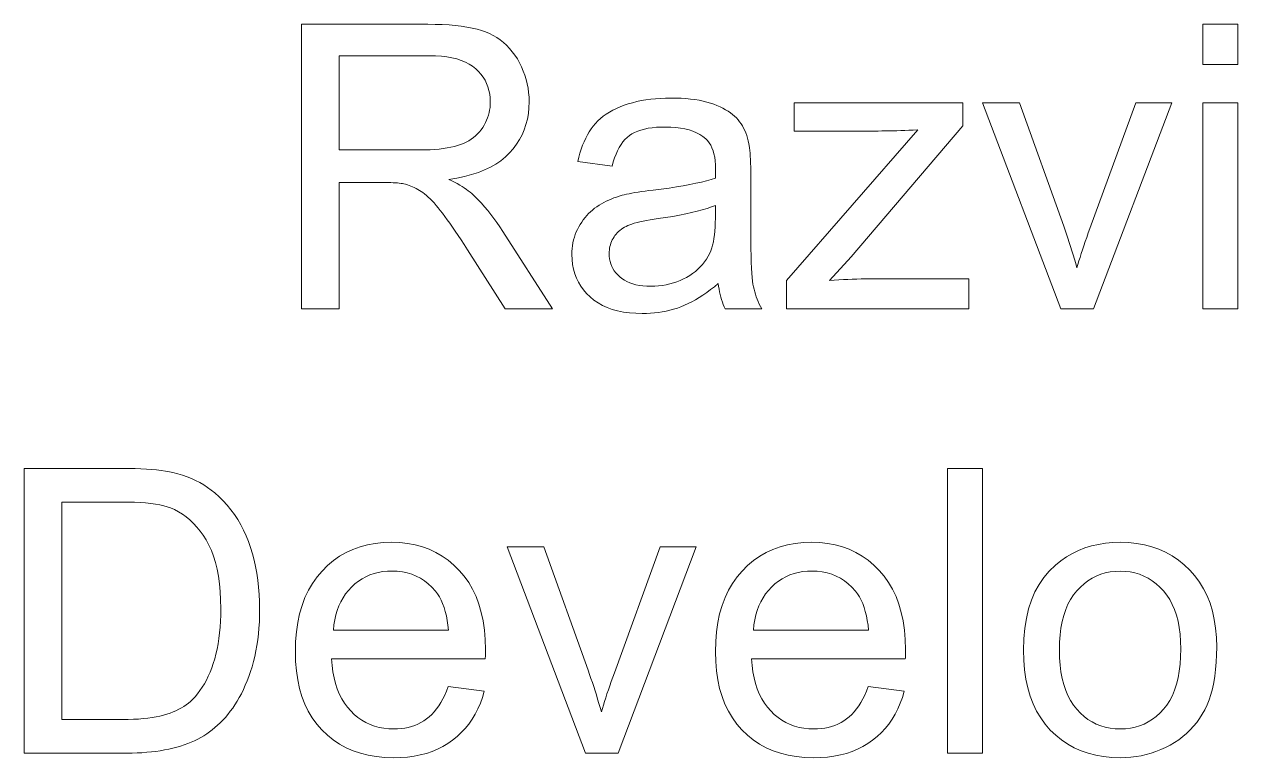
# Model space of a CAD drawing. Extents: x 0 to 297, y 0 to 420.
# Drawn here: x 200.24 to 213.03, y 386.85 to 394.58 of the extents above; entities that cross this region are included whole.
import ezdxf

# ---------------------------------------------------------------- set-up
doc = ezdxf.new("R2010")
doc.units = 0

msp = doc.modelspace()

# ---------------------------------------------------------------- linework, layer by layer
at = {"color": 7, "lineweight": 13}
for points in [[(203.164, 391.578), (203.164, 394.578), (204.494, 394.578), (204.572, 394.577), (204.647, 394.575), (204.718, 394.571), (204.784, 394.565), (204.847, 394.558), (204.906, 394.549), (204.961, 394.538), (205.013, 394.526), (205.06, 394.512), (205.104, 394.497), (205.145, 394.48), (205.184, 394.46), (205.222, 394.437), (205.258, 394.413), (205.292, 394.385), (205.324, 394.356), (205.355, 394.323), (205.384, 394.289), (205.412, 394.251), (205.438, 394.212), (205.461, 394.17), (205.482, 394.128), (205.501, 394.085), (205.517, 394.041), (205.531, 393.996), (205.542, 393.951), (205.551, 393.904), (205.557, 393.857), (205.561, 393.808), (205.562, 393.759), (205.56, 393.697), (205.554, 393.636), (205.544, 393.577), (205.529, 393.52), (205.511, 393.465), (205.488, 393.412), (205.461, 393.362), (205.43, 393.313), (205.395, 393.266), (205.356, 393.221), (205.312, 393.179), (205.264, 393.14), (205.211, 393.104), (205.154, 393.072), (205.093, 393.042), (205.027, 393.016), (204.956, 392.993), (204.881, 392.973), (204.801, 392.956), (204.717, 392.943), (204.748, 392.928), (204.777, 392.913), (204.805, 392.898), (204.831, 392.883), (204.856, 392.868), (204.879, 392.853), (204.901, 392.838), (204.921, 392.823), (204.94, 392.808), (204.957, 392.793), (204.991, 392.761), (205.026, 392.726), (205.059, 392.691), (205.093, 392.653), (205.126, 392.614), (205.159, 392.573), (205.191, 392.531), (205.223, 392.487), (205.255, 392.442), (205.286, 392.394), (205.808, 391.578), (205.309, 391.578), (204.912, 392.202), (204.877, 392.255), (204.845, 392.305), (204.813, 392.353), (204.782, 392.398), (204.753, 392.44), (204.725, 392.481), (204.698, 392.518), (204.673, 392.553), (204.648, 392.586), (204.625, 392.615), (204.603, 392.643), (204.581, 392.669), (204.56, 392.694), (204.539, 392.716), (204.518, 392.737), (204.499, 392.756), (204.479, 392.774), (204.46, 392.79), (204.442, 392.804), (204.424, 392.816), (204.406, 392.827), (204.388, 392.838), (204.37, 392.847), (204.352, 392.856), (204.334, 392.865), (204.316, 392.872), (204.297, 392.879), (204.279, 392.885), (204.261, 392.891), (204.242, 392.896), (204.228, 392.899), (204.212, 392.901), (204.194, 392.903), (204.175, 392.905), (204.153, 392.907), (204.13, 392.908), (204.106, 392.909), (204.079, 392.91), (204.051, 392.91), (204.021, 392.91), (203.561, 392.91), (203.561, 391.578)], [(212.661, 394.154), (212.661, 394.578), (213.03, 394.578), (213.03, 394.154)], [(203.561, 393.254), (204.414, 393.254), (204.468, 393.254), (204.518, 393.256), (204.567, 393.259), (204.613, 393.263), (204.657, 393.268), (204.698, 393.274), (204.737, 393.281), (204.774, 393.29), (204.808, 393.299), (204.84, 393.31), (204.87, 393.322), (204.898, 393.335), (204.925, 393.35), (204.951, 393.366), (204.975, 393.383), (204.998, 393.402), (205.019, 393.422), (205.038, 393.443), (205.057, 393.466), (205.073, 393.49), (205.088, 393.515), (205.102, 393.541), (205.114, 393.566), (205.124, 393.593), (205.133, 393.619), (205.14, 393.647), (205.146, 393.674), (205.15, 393.702), (205.152, 393.731), (205.153, 393.759), (205.152, 393.801), (205.147, 393.841), (205.139, 393.88), (205.128, 393.918), (205.114, 393.953), (205.098, 393.988), (205.077, 394.02), (205.054, 394.051), (205.028, 394.081), (204.999, 394.109), (204.966, 394.135), (204.93, 394.159), (204.89, 394.179), (204.846, 394.197), (204.799, 394.212), (204.749, 394.224), (204.695, 394.234), (204.637, 394.241), (204.575, 394.245), (204.511, 394.246), (203.561, 394.246)], [(207.556, 391.846), (207.515, 391.812), (207.474, 391.781), (207.434, 391.751), (207.394, 391.723), (207.355, 391.698), (207.316, 391.674), (207.277, 391.653), (207.238, 391.633), (207.2, 391.616), (207.162, 391.6), (207.124, 391.587), (207.085, 391.575), (207.046, 391.564), (207.006, 391.555), (206.965, 391.547), (206.925, 391.54), (206.883, 391.535), (206.841, 391.532), (206.799, 391.53), (206.755, 391.529), (206.685, 391.531), (206.619, 391.536), (206.555, 391.545), (206.495, 391.557), (206.439, 391.573), (206.385, 391.592), (206.335, 391.615), (206.289, 391.641), (206.245, 391.671), (206.205, 391.704), (206.168, 391.74), (206.136, 391.778), (206.107, 391.818), (206.082, 391.859), (206.061, 391.903), (206.043, 391.949), (206.03, 391.996), (206.02, 392.046), (206.015, 392.097), (206.013, 392.151), (206.013, 392.183), (206.016, 392.214), (206.019, 392.244), (206.024, 392.274), (206.031, 392.304), (206.039, 392.333), (206.048, 392.361), (206.059, 392.389), (206.071, 392.416), (206.085, 392.443), (206.1, 392.468), (206.116, 392.493), (206.133, 392.517), (206.151, 392.54), (206.169, 392.561), (206.189, 392.582), (206.209, 392.602), (206.23, 392.62), (206.252, 392.638), (206.276, 392.654), (206.299, 392.67), (206.324, 392.685), (206.349, 392.699), (206.374, 392.712), (206.401, 392.724), (206.427, 392.736), (206.455, 392.747), (206.483, 392.757), (206.511, 392.767), (206.541, 392.775), (206.563, 392.781), (206.588, 392.786), (206.616, 392.792), (206.645, 392.798), (206.677, 392.803), (206.71, 392.809), (206.747, 392.814), (206.785, 392.82), (206.825, 392.825), (206.868, 392.83), (206.955, 392.841), (207.037, 392.852), (207.114, 392.864), (207.187, 392.876), (207.255, 392.889), (207.319, 392.902), (207.377, 392.915), (207.431, 392.929), (207.48, 392.943), (207.525, 392.957), (207.525, 392.972), (207.526, 392.985), (207.526, 392.998), (207.526, 393.009), (207.526, 393.019), (207.527, 393.028), (207.527, 393.036), (207.527, 393.043), (207.527, 393.049), (207.527, 393.053), (207.526, 393.097), (207.523, 393.138), (207.518, 393.176), (207.51, 393.212), (207.501, 393.245), (207.489, 393.276), (207.476, 393.303), (207.46, 393.328), (207.442, 393.351), (207.423, 393.371), (207.393, 393.394), (207.361, 393.416), (207.326, 393.434), (207.288, 393.45), (207.247, 393.464), (207.204, 393.475), (207.158, 393.484), (207.109, 393.49), (207.057, 393.494), (207.003, 393.495), (206.952, 393.495), (206.905, 393.492), (206.859, 393.487), (206.817, 393.481), (206.777, 393.473), (206.74, 393.463), (206.706, 393.451), (206.674, 393.437), (206.645, 393.422), (206.619, 393.404), (206.595, 393.385), (206.572, 393.362), (206.551, 393.337), (206.531, 393.309), (206.512, 393.278), (206.494, 393.245), (206.478, 393.208), (206.463, 393.169), (206.449, 393.127), (206.436, 393.082), (206.076, 393.131), (206.086, 393.177), (206.098, 393.22), (206.111, 393.262), (206.125, 393.302), (206.141, 393.34), (206.158, 393.377), (206.176, 393.411), (206.195, 393.444), (206.216, 393.475), (206.238, 393.505), (206.261, 393.532), (206.287, 393.559), (206.314, 393.584), (206.344, 393.608), (206.375, 393.63), (206.409, 393.652), (206.444, 393.672), (206.482, 393.69), (206.522, 393.708), (206.563, 393.724), (206.606, 393.738), (206.651, 393.751), (206.697, 393.763), (206.744, 393.773), (206.793, 393.781), (206.843, 393.788), (206.894, 393.793), (206.947, 393.797), (207.001, 393.8), (207.056, 393.8), (207.111, 393.8), (207.163, 393.798), (207.214, 393.794), (207.262, 393.79), (207.308, 393.784), (207.353, 393.777), (207.395, 393.768), (207.435, 393.758), (207.473, 393.747), (207.509, 393.735), (207.542, 393.721), (207.574, 393.707), (207.605, 393.693), (207.633, 393.677), (207.659, 393.661), (207.684, 393.644), (207.707, 393.627), (207.728, 393.608), (207.747, 393.59), (207.764, 393.57), (207.78, 393.55), (207.795, 393.528), (207.809, 393.506), (207.822, 393.482), (207.834, 393.458), (207.845, 393.432), (207.855, 393.406), (207.864, 393.378), (207.872, 393.349), (207.879, 393.319), (207.882, 393.299), (207.886, 393.276), (207.888, 393.249), (207.891, 393.22), (207.893, 393.187), (207.894, 393.152), (207.896, 393.113), (207.897, 393.072), (207.897, 393.027), (207.897, 392.98), (207.897, 392.489), (207.898, 392.39), (207.898, 392.298), (207.899, 392.214), (207.901, 392.138), (207.903, 392.069), (207.906, 392.008), (207.909, 391.954), (207.912, 391.908), (207.916, 391.87), (207.921, 391.839), (207.926, 391.812), (207.932, 391.785), (207.939, 391.758), (207.947, 391.732), (207.956, 391.706), (207.966, 391.68), (207.976, 391.654), (207.988, 391.628), (208.001, 391.603), (208.014, 391.578), (207.629, 391.578), (207.618, 391.601), (207.608, 391.625), (207.599, 391.65), (207.59, 391.676), (207.582, 391.702), (207.575, 391.729), (207.569, 391.757), (207.564, 391.786), (207.559, 391.816)], [(208.274, 391.578), (208.274, 391.877), (209.657, 393.465), (209.611, 393.462), (209.565, 393.46), (209.521, 393.458), (209.478, 393.457), (209.436, 393.456), (209.395, 393.454), (209.355, 393.454), (209.316, 393.453), (209.278, 393.453), (209.242, 393.452), (208.356, 393.452), (208.356, 393.751), (210.132, 393.751), (210.132, 393.508), (208.955, 392.128), (208.728, 391.877), (208.777, 391.88), (208.826, 391.883), (208.874, 391.886), (208.921, 391.888), (208.968, 391.891), (209.014, 391.892), (209.06, 391.893), (209.105, 391.894), (209.149, 391.895), (209.193, 391.895), (210.197, 391.895), (210.197, 391.578)], [(211.167, 391.578), (210.341, 393.751), (210.73, 393.751), (211.196, 392.45), (211.211, 392.407), (211.226, 392.365), (211.24, 392.322), (211.255, 392.278), (211.269, 392.235), (211.283, 392.191), (211.296, 392.147), (211.309, 392.102), (211.322, 392.057), (211.335, 392.012), (211.345, 392.047), (211.356, 392.083), (211.368, 392.121), (211.381, 392.16), (211.394, 392.201), (211.408, 392.243), (211.423, 392.287), (211.439, 392.331), (211.455, 392.378), (211.472, 392.425), (211.955, 393.751), (212.334, 393.751), (211.511, 391.578)], [(212.661, 391.578), (212.661, 393.751), (213.03, 393.751), (213.03, 391.578)], [(207.525, 392.669), (207.483, 392.653), (207.437, 392.637), (207.387, 392.622), (207.332, 392.607), (207.274, 392.593), (207.212, 392.579), (207.146, 392.566), (207.076, 392.553), (207.001, 392.541), (206.923, 392.53), (206.879, 392.523), (206.838, 392.516), (206.799, 392.509), (206.763, 392.502), (206.729, 392.495), (206.699, 392.487), (206.67, 392.48), (206.645, 392.472), (206.622, 392.464), (206.602, 392.456), (206.584, 392.447), (206.566, 392.438), (206.549, 392.428), (206.534, 392.417), (206.519, 392.405), (206.504, 392.393), (206.491, 392.38), (206.479, 392.366), (206.467, 392.352), (206.457, 392.336), (206.447, 392.32), (206.438, 392.304), (206.431, 392.287), (206.424, 392.27), (206.418, 392.253), (206.414, 392.235), (206.41, 392.217), (206.408, 392.199), (206.406, 392.18), (206.406, 392.161), (206.407, 392.132), (206.41, 392.104), (206.416, 392.077), (206.423, 392.051), (206.433, 392.026), (206.446, 392.002), (206.46, 391.979), (206.477, 391.957), (206.496, 391.936), (206.517, 391.916), (206.54, 391.897), (206.566, 391.88), (206.593, 391.866), (206.623, 391.853), (206.654, 391.842), (206.688, 391.833), (206.724, 391.826), (206.762, 391.821), (206.801, 391.818), (206.843, 391.817), (206.886, 391.818), (206.927, 391.821), (206.967, 391.826), (207.006, 391.832), (207.044, 391.841), (207.082, 391.851), (207.118, 391.863), (207.154, 391.877), (207.188, 391.893), (207.222, 391.91), (207.254, 391.93), (207.285, 391.95), (207.314, 391.973), (207.341, 391.996), (207.366, 392.021), (207.389, 392.047), (207.411, 392.074), (207.431, 392.103), (207.449, 392.134), (207.466, 392.165), (207.477, 392.191), (207.487, 392.22), (207.496, 392.251), (207.504, 392.284), (207.51, 392.32), (207.515, 392.358), (207.52, 392.398), (207.523, 392.441), (207.524, 392.486), (207.525, 392.534)], [(200.242, 386.896), (200.242, 389.896), (201.275, 389.896), (201.344, 389.895), (201.409, 389.894), (201.47, 389.892), (201.529, 389.889), (201.584, 389.885), (201.635, 389.88), (201.684, 389.875), (201.729, 389.868), (201.771, 389.861), (201.809, 389.853), (201.86, 389.84), (201.909, 389.825), (201.957, 389.809), (202.003, 389.79), (202.048, 389.769), (202.091, 389.747), (202.133, 389.723), (202.173, 389.696), (202.212, 389.668), (202.249, 389.638), (202.296, 389.597), (202.339, 389.553), (202.381, 389.508), (202.42, 389.46), (202.457, 389.41), (202.491, 389.357), (202.523, 389.303), (202.552, 389.246), (202.58, 389.187), (202.604, 389.125), (202.627, 389.062), (202.647, 388.997), (202.664, 388.93), (202.68, 388.861), (202.693, 388.791), (202.703, 388.719), (202.711, 388.645), (202.717, 388.569), (202.721, 388.492), (202.722, 388.412), (202.721, 388.345), (202.719, 388.279), (202.715, 388.214), (202.709, 388.151), (202.702, 388.09), (202.693, 388.03), (202.683, 387.972), (202.671, 387.915), (202.657, 387.86), (202.642, 387.806), (202.626, 387.755), (202.608, 387.704), (202.59, 387.656), (202.571, 387.61), (202.551, 387.565), (202.53, 387.522), (202.508, 387.482), (202.486, 387.442), (202.462, 387.405), (202.438, 387.37), (202.412, 387.336), (202.387, 387.303), (202.361, 387.272), (202.334, 387.243), (202.307, 387.215), (202.279, 387.189), (202.251, 387.164), (202.223, 387.14), (202.194, 387.118), (202.164, 387.097), (202.134, 387.078), (202.103, 387.06), (202.07, 387.042), (202.036, 387.026), (202.001, 387.01), (201.964, 386.996), (201.927, 386.982), (201.888, 386.969), (201.848, 386.958), (201.806, 386.947), (201.764, 386.937), (201.72, 386.929), (201.675, 386.921), (201.628, 386.914), (201.581, 386.909), (201.532, 386.904), (201.482, 386.9), (201.431, 386.898), (201.378, 386.896), (201.324, 386.896)], [(209.97, 386.896), (209.97, 389.896), (210.339, 389.896), (210.339, 386.896)], [(200.639, 387.25), (201.279, 387.25), (201.337, 387.25), (201.393, 387.252), (201.446, 387.255), (201.496, 387.259), (201.544, 387.264), (201.589, 387.27), (201.632, 387.277), (201.672, 387.285), (201.71, 387.295), (201.745, 387.305), (201.778, 387.317), (201.81, 387.329), (201.84, 387.342), (201.869, 387.357), (201.897, 387.372), (201.923, 387.388), (201.948, 387.405), (201.971, 387.422), (201.993, 387.441), (202.014, 387.461), (202.042, 387.49), (202.068, 387.521), (202.093, 387.554), (202.117, 387.589), (202.14, 387.626), (202.161, 387.665), (202.181, 387.706), (202.2, 387.749), (202.218, 387.794), (202.234, 387.84), (202.249, 387.889), (202.262, 387.94), (202.274, 387.992), (202.284, 388.047), (202.293, 388.104), (202.3, 388.163), (202.306, 388.224), (202.31, 388.286), (202.312, 388.351), (202.313, 388.418), (202.311, 388.51), (202.307, 388.598), (202.299, 388.681), (202.288, 388.76), (202.274, 388.835), (202.257, 388.905), (202.237, 388.97), (202.214, 389.032), (202.188, 389.089), (202.158, 389.142), (202.127, 389.191), (202.094, 389.236), (202.06, 389.278), (202.024, 389.317), (201.987, 389.353), (201.949, 389.385), (201.909, 389.414), (201.868, 389.439), (201.826, 389.462), (201.783, 389.48), (201.749, 389.492), (201.711, 389.503), (201.669, 389.512), (201.624, 389.52), (201.574, 389.526), (201.521, 389.532), (201.464, 389.536), (201.403, 389.539), (201.338, 389.541), (201.269, 389.542), (200.639, 389.542)], [(204.709, 387.596), (205.09, 387.549), (205.07, 387.483), (205.048, 387.421), (205.022, 387.362), (204.993, 387.306), (204.961, 387.252), (204.926, 387.202), (204.888, 387.155), (204.847, 387.111), (204.803, 387.069), (204.756, 387.031), (204.706, 386.996), (204.653, 386.965), (204.598, 386.937), (204.54, 386.913), (204.479, 386.893), (204.415, 386.876), (204.349, 386.863), (204.28, 386.854), (204.208, 386.849), (204.134, 386.847), (204.041, 386.85), (203.951, 386.858), (203.866, 386.873), (203.784, 386.894), (203.707, 386.92), (203.633, 386.952), (203.563, 386.991), (203.497, 387.035), (203.436, 387.085), (203.378, 387.14), (203.325, 387.201), (203.277, 387.267), (203.235, 387.338), (203.199, 387.413), (203.168, 387.493), (203.143, 387.578), (203.124, 387.667), (203.11, 387.761), (203.101, 387.86), (203.099, 387.964), (203.101, 388.071), (203.11, 388.174), (203.124, 388.271), (203.144, 388.363), (203.169, 388.451), (203.2, 388.534), (203.237, 388.612), (203.279, 388.684), (203.327, 388.752), (203.381, 388.815), (203.439, 388.873), (203.501, 388.924), (203.565, 388.97), (203.634, 389.009), (203.705, 389.042), (203.78, 389.07), (203.859, 389.091), (203.94, 389.106), (204.025, 389.115), (204.114, 389.118), (204.199, 389.115), (204.282, 389.106), (204.361, 389.091), (204.437, 389.071), (204.51, 389.044), (204.579, 389.011), (204.646, 388.973), (204.709, 388.928), (204.769, 388.878), (204.826, 388.821), (204.878, 388.76), (204.925, 388.693), (204.967, 388.622), (205.003, 388.545), (205.033, 388.464), (205.058, 388.378), (205.077, 388.288), (205.091, 388.192), (205.099, 388.092), (205.102, 387.987), (205.102, 387.98), (205.102, 387.972), (205.102, 387.964), (205.102, 387.955), (205.101, 387.946), (205.101, 387.935), (205.101, 387.925), (205.101, 387.913), (205.1, 387.901), (205.1, 387.888), (203.479, 387.888), (203.485, 387.818), (203.494, 387.752), (203.506, 387.689), (203.521, 387.629), (203.54, 387.572), (203.562, 387.519), (203.587, 387.469), (203.615, 387.423), (203.647, 387.38), (203.682, 387.34), (203.719, 387.304), (203.758, 387.271), (203.799, 387.243), (203.842, 387.218), (203.886, 387.197), (203.933, 387.18), (203.981, 387.167), (204.031, 387.157), (204.083, 387.151), (204.136, 387.15), (204.176, 387.151), (204.215, 387.154), (204.252, 387.159), (204.289, 387.167), (204.324, 387.176), (204.358, 387.188), (204.391, 387.202), (204.422, 387.218), (204.453, 387.236), (204.482, 387.256), (204.51, 387.279), (204.537, 387.304), (204.562, 387.331), (204.587, 387.361), (204.61, 387.394), (204.632, 387.429), (204.653, 387.467), (204.673, 387.507), (204.692, 387.55)], [(206.156, 386.896), (205.329, 389.069), (205.718, 389.069), (206.184, 387.768), (206.2, 387.725), (206.214, 387.683), (206.229, 387.64), (206.243, 387.596), (206.257, 387.553), (206.271, 387.509), (206.284, 387.464), (206.298, 387.42), (206.311, 387.375), (206.324, 387.33), (206.334, 387.365), (206.345, 387.401), (206.357, 387.439), (206.369, 387.478), (206.382, 387.519), (206.397, 387.561), (206.411, 387.604), (206.427, 387.649), (206.444, 387.695), (206.461, 387.743), (206.944, 389.069), (207.322, 389.069), (206.5, 386.896)], [(209.135, 387.596), (209.516, 387.549), (209.496, 387.483), (209.474, 387.421), (209.448, 387.362), (209.419, 387.306), (209.388, 387.252), (209.353, 387.202), (209.315, 387.155), (209.274, 387.111), (209.23, 387.069), (209.182, 387.031), (209.132, 386.996), (209.08, 386.965), (209.024, 386.937), (208.966, 386.913), (208.905, 386.893), (208.842, 386.876), (208.775, 386.863), (208.706, 386.854), (208.635, 386.849), (208.56, 386.847), (208.467, 386.85), (208.378, 386.858), (208.292, 386.873), (208.21, 386.894), (208.133, 386.92), (208.059, 386.952), (207.99, 386.991), (207.924, 387.035), (207.862, 387.085), (207.804, 387.14), (207.751, 387.201), (207.704, 387.267), (207.662, 387.338), (207.625, 387.413), (207.595, 387.493), (207.57, 387.578), (207.55, 387.667), (207.536, 387.761), (207.528, 387.86), (207.525, 387.964), (207.528, 388.071), (207.536, 388.174), (207.55, 388.271), (207.57, 388.363), (207.595, 388.451), (207.627, 388.534), (207.663, 388.612), (207.706, 388.684), (207.754, 388.752), (207.807, 388.815), (207.865, 388.873), (207.927, 388.924), (207.992, 388.97), (208.06, 389.009), (208.132, 389.042), (208.207, 389.07), (208.285, 389.091), (208.367, 389.106), (208.452, 389.115), (208.54, 389.118), (208.625, 389.115), (208.708, 389.106), (208.787, 389.091), (208.863, 389.071), (208.936, 389.044), (209.005, 389.011), (209.072, 388.973), (209.135, 388.928), (209.195, 388.878), (209.252, 388.821), (209.305, 388.76), (209.351, 388.693), (209.393, 388.622), (209.429, 388.545), (209.459, 388.464), (209.484, 388.378), (209.503, 388.288), (209.517, 388.192), (209.526, 388.092), (209.528, 387.987), (209.528, 387.98), (209.528, 387.972), (209.528, 387.964), (209.528, 387.955), (209.528, 387.946), (209.528, 387.935), (209.527, 387.925), (209.527, 387.913), (209.527, 387.901), (209.526, 387.888), (207.906, 387.888), (207.911, 387.818), (207.92, 387.752), (207.932, 387.689), (207.948, 387.629), (207.966, 387.572), (207.988, 387.519), (208.013, 387.469), (208.042, 387.423), (208.073, 387.38), (208.108, 387.34), (208.145, 387.304), (208.185, 387.271), (208.225, 387.243), (208.268, 387.218), (208.313, 387.197), (208.359, 387.18), (208.407, 387.167), (208.457, 387.157), (208.509, 387.151), (208.562, 387.15), (208.602, 387.151), (208.641, 387.154), (208.679, 387.159), (208.715, 387.167), (208.75, 387.176), (208.784, 387.188), (208.817, 387.202), (208.849, 387.218), (208.879, 387.236), (208.908, 387.256), (208.936, 387.279), (208.963, 387.304), (208.989, 387.331), (209.013, 387.361), (209.037, 387.394), (209.059, 387.429), (209.08, 387.467), (209.099, 387.507), (209.118, 387.55)], [(210.772, 387.982), (210.776, 388.1), (210.786, 388.211), (210.803, 388.316), (210.826, 388.415), (210.856, 388.508), (210.893, 388.594), (210.937, 388.674), (210.987, 388.748), (211.044, 388.815), (211.108, 388.877), (211.165, 388.923), (211.225, 388.964), (211.287, 389), (211.352, 389.031), (211.419, 389.058), (211.489, 389.08), (211.561, 389.096), (211.635, 389.109), (211.712, 389.116), (211.792, 389.118), (211.88, 389.115), (211.964, 389.106), (212.046, 389.092), (212.124, 389.071), (212.199, 389.045), (212.27, 389.012), (212.339, 388.974), (212.404, 388.93), (212.466, 388.88), (212.524, 388.825), (212.578, 388.764), (212.627, 388.698), (212.669, 388.628), (212.706, 388.554), (212.738, 388.475), (212.763, 388.391), (212.783, 388.304), (212.797, 388.211), (212.806, 388.114), (212.809, 388.013), (212.807, 387.931), (212.804, 387.853), (212.797, 387.778), (212.788, 387.706), (212.777, 387.638), (212.763, 387.574), (212.747, 387.514), (212.728, 387.457), (212.707, 387.403), (212.683, 387.353), (212.656, 387.306), (212.628, 387.261), (212.597, 387.219), (212.564, 387.178), (212.528, 387.14), (212.491, 387.103), (212.45, 387.069), (212.408, 387.037), (212.363, 387.007), (212.316, 386.98), (212.268, 386.954), (212.219, 386.932), (212.168, 386.912), (212.117, 386.895), (212.065, 386.88), (212.012, 386.868), (211.958, 386.859), (211.904, 386.852), (211.848, 386.848), (211.792, 386.847), (211.702, 386.85), (211.616, 386.858), (211.534, 386.873), (211.454, 386.894), (211.379, 386.92), (211.307, 386.952), (211.238, 386.99), (211.173, 387.034), (211.112, 387.084), (211.054, 387.139), (211, 387.2), (210.953, 387.267), (210.91, 387.338), (210.874, 387.415), (210.843, 387.496), (210.818, 387.583), (210.798, 387.675), (210.784, 387.773), (210.775, 387.875)], [(203.5, 388.191), (204.713, 388.191), (204.707, 388.245), (204.7, 388.295), (204.69, 388.343), (204.679, 388.389), (204.666, 388.431), (204.651, 388.471), (204.635, 388.508), (204.616, 388.542), (204.596, 388.574), (204.574, 388.603), (204.538, 388.643), (204.499, 388.679), (204.459, 388.711), (204.416, 388.739), (204.372, 388.762), (204.325, 388.781), (204.276, 388.796), (204.226, 388.807), (204.173, 388.813), (204.118, 388.815), (204.068, 388.814), (204.019, 388.809), (203.973, 388.8), (203.928, 388.788), (203.884, 388.773), (203.842, 388.754), (203.802, 388.732), (203.763, 388.707), (203.726, 388.678), (203.691, 388.645), (203.658, 388.61), (203.628, 388.573), (203.601, 388.533), (203.577, 388.491), (203.557, 388.447), (203.539, 388.4), (203.525, 388.352), (203.513, 388.3), (203.505, 388.247)], [(207.926, 388.191), (209.139, 388.191), (209.134, 388.245), (209.126, 388.295), (209.117, 388.343), (209.105, 388.389), (209.092, 388.431), (209.078, 388.471), (209.061, 388.508), (209.043, 388.542), (209.022, 388.574), (209, 388.603), (208.964, 388.643), (208.926, 388.679), (208.885, 388.711), (208.843, 388.739), (208.798, 388.762), (208.752, 388.781), (208.703, 388.796), (208.652, 388.807), (208.599, 388.813), (208.544, 388.815), (208.494, 388.814), (208.446, 388.809), (208.399, 388.8), (208.354, 388.788), (208.31, 388.773), (208.269, 388.754), (208.228, 388.732), (208.19, 388.707), (208.153, 388.678), (208.117, 388.645), (208.084, 388.61), (208.054, 388.573), (208.027, 388.533), (208.004, 388.491), (207.983, 388.447), (207.965, 388.4), (207.951, 388.352), (207.94, 388.3), (207.931, 388.247)], [(211.151, 387.982), (211.153, 387.901), (211.158, 387.824), (211.167, 387.751), (211.18, 387.682), (211.197, 387.617), (211.217, 387.557), (211.24, 387.501), (211.268, 387.449), (211.299, 387.401), (211.333, 387.357), (211.371, 387.318), (211.41, 387.283), (211.451, 387.251), (211.494, 387.224), (211.539, 387.201), (211.586, 387.183), (211.634, 387.168), (211.685, 387.158), (211.737, 387.152), (211.792, 387.15), (211.846, 387.152), (211.898, 387.158), (211.948, 387.168), (211.996, 387.183), (212.043, 387.202), (212.087, 387.225), (212.13, 387.252), (212.171, 387.283), (212.211, 387.319), (212.248, 387.358), (212.283, 387.402), (212.313, 387.451), (212.341, 387.503), (212.364, 387.56), (212.385, 387.622), (212.401, 387.688), (212.414, 387.758), (212.423, 387.832), (212.428, 387.911), (212.43, 387.995), (212.428, 388.073), (212.423, 388.148), (212.414, 388.219), (212.401, 388.286), (212.384, 388.349), (212.364, 388.408), (212.34, 388.463), (212.313, 388.515), (212.282, 388.562), (212.247, 388.606), (212.209, 388.645), (212.17, 388.68), (212.129, 388.711), (212.086, 388.738), (212.041, 388.761), (211.995, 388.78), (211.947, 388.795), (211.897, 388.805), (211.845, 388.811), (211.792, 388.813), (211.737, 388.811), (211.685, 388.805), (211.634, 388.795), (211.586, 388.78), (211.539, 388.762), (211.494, 388.739), (211.451, 388.712), (211.41, 388.681), (211.371, 388.646), (211.333, 388.607), (211.299, 388.563), (211.268, 388.515), (211.24, 388.464), (211.217, 388.408), (211.197, 388.347), (211.18, 388.283), (211.167, 388.214), (211.158, 388.141), (211.153, 388.064)]]:
    msp.add_lwpolyline(points, close=True, dxfattribs=at)

doc.saveas('drawing.dxf')
